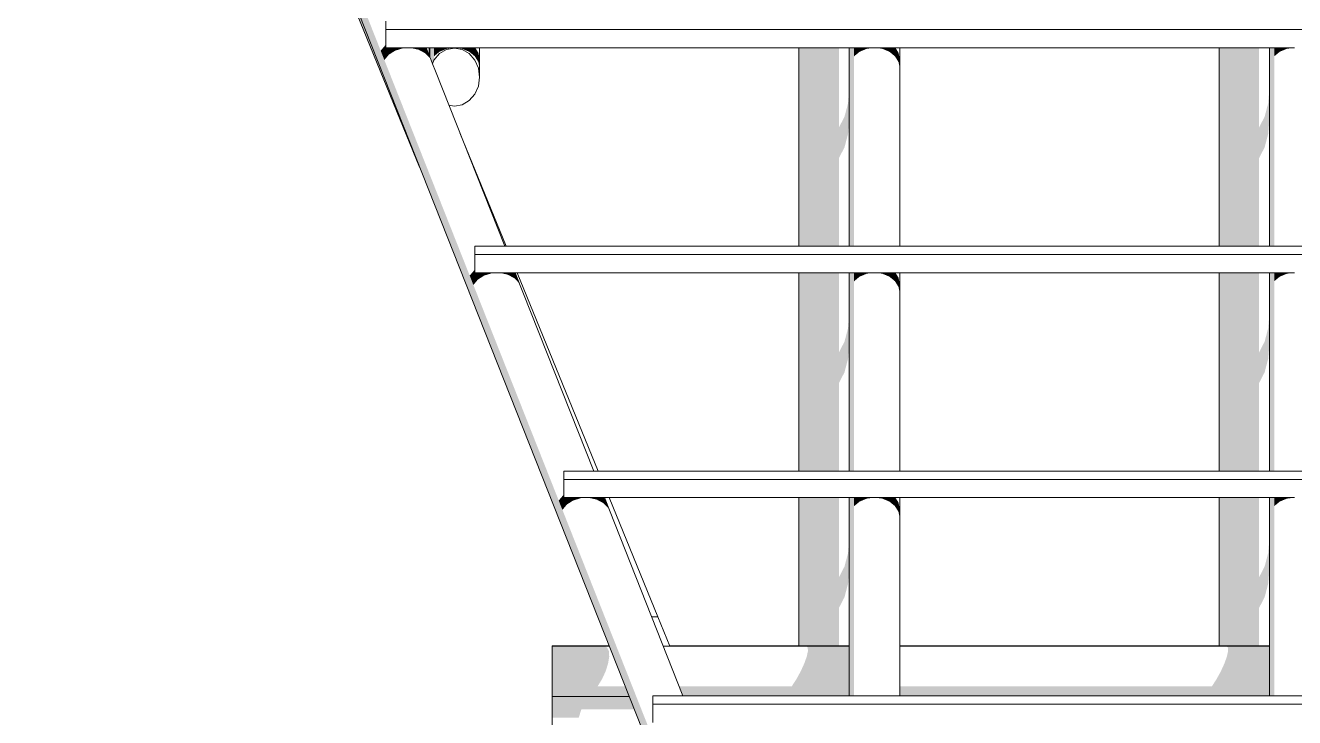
# Model space of a CAD drawing. Header units: millimetres. Extents: x -71878 to 121433, y -67383 to 83273.
# Drawn here: x 65818 to 68839, y -45462 to -43814 of the extents above; entities that cross this region are included whole.
import ezdxf

# ---------------------------------------------------------------- set-up
doc = ezdxf.new("R2010")
doc.units = ezdxf.units.MM
doc.header["$MEASUREMENT"] = 0
for name, color, linetype, lineweight in [('COLUMNAS_Pluma_Nº__1', 7, 'Continuous', 0), ('ENTIRADO_Pluma_Nº__21', 7, 'Continuous', 5), ('Vigas_Pluma_Nº__21', 7, 'Continuous', 5)]:
    doc.layers.add(name, color=color, linetype=linetype, lineweight=lineweight)
doc.layers.add('COLUMNAS_Pluma_Nº__3', color=7, linetype='Continuous', lineweight=0, true_color=0x646464)
doc.layers.add('Vigas_Pluma_Nº__3', color=7, linetype='Continuous', lineweight=0, true_color=0x646464)

msp = doc.modelspace()

# ---------------------------------------------------------------- hatches: boundary and pattern name
at = {"layer": 'COLUMNAS_Pluma_Nº__3', "linetype": 'Continuous', "lineweight": 0, "true_color": 0x191919}
for points in [[(66021.213, -42347.495), (66711.673, -44037.204), (66476.923, -43444), (66028.666, -42347.016), (66026.797, -42352.886)], [(66021.213, -42347.495), (66027.019, -42365.303), (66756.812, -44151.27), (66711.672, -44037.202)], [(66852.649, -44069.695), (66904.412, -44200.5), (66904.267, -44196.016)], [(66958.894, -44338.173), (66959.894, -44339.609), (66962.943, -44339.609), (66947.231, -44301.16), (66940.32, -44291.237)]]:
    msp.add_hatch(color=250, dxfattribs=at).paths.add_polyline_path(points)
at = {"layer": 'Vigas_Pluma_Nº__3', "linetype": 'Continuous', "lineweight": 0, "true_color": 0x191919}
for points in [[(65818.359, -41765.851), (67368.067, -45681.903), (67370.932, -45660.681), (65821.223, -41744.629)], [(67368.067, -45681.903), (65818.359, -41765.851), (65821.223, -41787.072), (67370.932, -45703.124)], [(66664.05, -43874.418), (66672.849, -43896.655), (66683.643, -43883.779), (66677.177, -43867.44), (66676.181, -43867.44), (66676.181, -43864.924), (66674.844, -43861.542)], [(66676.181, -43864.924), (66676.181, -43860.692), (66674.843, -43861.543)], [(66683.643, -43883.779), (66698.79, -43874.145), (66696.137, -43867.44), (66677.177, -43867.44)], [(66698.79, -43874.145), (66716.808, -43868.694), (66716.312, -43867.44), (66696.137, -43867.44)], [(66716.808, -43868.694), (66735.934, -43867.961), (66735.727, -43867.44), (66716.312, -43867.44)], [(66735.934, -43867.961), (66754.294, -43872.017), (66752.482, -43867.44), (66735.727, -43867.44)], [(66754.294, -43872.017), (66770.092, -43880.466), (66764.937, -43867.44), (66752.482, -43867.44)], [(66764.937, -43867.44), (66770.092, -43880.466), (66781.781, -43892.479), (66772.982, -43870.243), (66770.255, -43867.44)], [(66772.982, -43870.243), (66781.781, -43892.479), (66784.02, -43897.489), (66786.155, -43903.273), (66786.986, -43905.425), (66782.399, -43892.88), (66781.35, -43889.527), (66777.378, -43879.49), (66778.628, -43882.877)], [(66779.463, -43884.757), (66781.35, -43889.527), (66782.399, -43892.88), (66782.399, -43867.44), (66779.463, -43867.44)], [(66782.399, -43867.44), (66782.399, -43892.88), (66786.986, -43905.425), (66790.922, -43896.531), (66790.922, -43867.44)], [(66790.922, -43867.44), (66790.922, -43887.729), (66804.195, -43876.84), (66804.195, -43867.44)], [(66804.196, -43876.84), (66820.922, -43869.849), (66820.922, -43867.44), (66804.195, -43867.44)], [(66820.922, -43869.849), (66839.463, -43867.44), (66820.922, -43867.44)], [(66839.463, -43867.44), (66858.004, -43869.849), (66858.004, -43867.44)], [(66858.004, -43869.849), (66874.73, -43876.84), (66874.73, -43867.44), (66858.004, -43867.44)], [(66874.73, -43876.84), (66888.004, -43887.729), (66888.004, -43867.44), (66874.73, -43867.44)], [(66888.004, -43867.44), (66888.004, -43887.729), (66896.526, -43901.45), (66896.526, -43879.213), (66889.213, -43867.44)], [(66896.526, -43901.45), (66899.463, -43916.66), (66899.463, -43894.423), (66896.526, -43879.213)], [(67662.399, -43867.44), (67659.463, -43867.44), (67659.463, -44339.609), (67662.399, -44339.609)], [(67662.399, -43867.44), (67662.399, -44339.609), (67670.921, -44339.609), (67670.921, -43867.44)], [(67684.195, -43867.44), (67670.922, -43867.44), (67670.922, -44339.609), (67684.195, -44339.609)], [(67700.921, -43867.44), (67684.195, -43867.44), (67684.195, -44339.609), (67700.921, -44339.609)], [(67719.463, -43867.44), (67700.922, -43867.44), (67700.922, -44339.609), (67719.463, -44339.609)], [(67738.004, -43867.44), (67719.463, -43867.44), (67719.463, -44339.609), (67738.004, -44339.609)], [(67754.73, -43867.44), (67738.004, -43867.44), (67738.004, -44339.609), (67754.73, -44339.609)], [(67782.399, -43867.44), (67779.463, -43867.44), (67779.463, -44339.609), (67782.399, -44339.609)], [(67790.922, -43867.44), (67782.399, -43867.44), (67782.399, -44339.609), (67790.922, -44339.609)], [(67790.922, -43867.44), (67790.921, -43887.667), (67804.196, -43876.778), (67804.195, -43867.44)], [(67804.195, -43876.778), (67820.922, -43869.787), (67820.922, -43867.44), (67804.195, -43867.44)], [(67820.922, -43869.787), (67838.984, -43867.44), (67820.922, -43867.44)], [(67858.004, -43867.44), (67839.942, -43867.44), (67858.004, -43869.787)], [(67858.004, -43869.787), (67874.73, -43876.778), (67874.73, -43867.44), (67858.004, -43867.44)], [(67874.73, -43876.778), (67888.004, -43887.667), (67888.004, -43867.44), (67874.73, -43867.44)], [(67888.004, -43867.44), (67888.004, -43887.667), (67896.526, -43901.388), (67896.526, -43879.152), (67889.251, -43867.44)], [(67896.526, -43901.388), (67899.463, -43916.598), (67899.463, -43894.362), (67896.526, -43879.152)], [(68662.399, -43867.44), (68659.463, -43867.44), (68659.463, -44339.609), (68662.399, -44339.609)], [(68670.922, -43867.44), (68662.399, -43867.44), (68662.399, -44339.609), (68670.922, -44339.609)], [(68670.921, -44339.609), (68684.195, -44339.609), (68684.195, -43867.44), (68670.921, -43867.44)], [(68700.922, -43867.44), (68684.195, -43867.44), (68684.195, -44339.609), (68700.922, -44339.609)], [(68700.922, -43867.44), (68700.922, -44339.609), (68719.463, -44339.609), (68719.463, -43867.44)], [(68719.463, -44339.609), (68738.004, -44339.609), (68738.004, -43867.44), (68719.463, -43867.44)], [(68738.004, -43867.44), (68738.004, -44339.609), (68754.73, -44339.609), (68754.73, -43867.44)], [(68782.399, -43867.44), (68779.463, -43867.44), (68779.463, -44339.609), (68782.399, -44339.609)], [(68782.399, -44339.609), (68790.922, -44339.609), (68790.922, -43867.44), (68782.399, -43867.44)], [(68790.921, -43887.667), (68804.195, -43876.778), (68804.195, -43867.44), (68790.922, -43867.44)], [(68804.195, -43876.778), (68820.922, -43869.787), (68820.922, -43867.44), (68804.195, -43867.44)], [(68820.922, -43869.787), (68838.984, -43867.44), (68820.922, -43867.44)], [(67779.463, -43963.393), (67776.526, -43999.191), (67776.526, -44072.137), (67779.463, -44036.338)], [(68779.463, -43963.392), (68776.526, -43999.191), (68776.526, -44072.137), (68779.463, -44036.338)], [(67776.526, -43999.191), (67768.004, -44031.486), (67768.004, -44104.432), (67776.526, -44072.137)], [(68776.526, -43999.191), (68768.004, -44031.486), (68768.004, -44104.432), (68776.526, -44072.137)], [(67768.004, -44031.486), (67754.73, -44057.115), (67754.73, -44130.061), (67768.004, -44104.432)], [(68768.004, -44104.432), (68768.004, -44031.486), (68754.73, -44057.115), (68754.73, -44130.061)], [(66884.727, -44432.064), (66895.521, -44419.189), (66889.062, -44402.861), (66888.058, -44402.862), (66888.056, -44400.328), (66886.722, -44396.952), (66875.928, -44409.828)], [(66888.057, -44400.327), (66888.057, -44396.103), (66886.722, -44396.952)], [(66895.521, -44419.188), (66910.669, -44409.554), (66908.021, -44402.863), (66889.061, -44402.863)], [(66910.669, -44409.554), (66928.687, -44404.103), (66928.196, -44402.863), (66908.021, -44402.863)], [(66928.687, -44404.103), (66947.812, -44403.37), (66947.611, -44402.863), (66928.196, -44402.863)], [(66947.812, -44403.37), (66966.173, -44407.426), (66964.367, -44402.863), (66947.611, -44402.863)], [(66966.173, -44407.426), (66981.971, -44415.874), (66976.822, -44402.863), (66964.367, -44402.863)], [(66976.822, -44402.863), (66981.971, -44415.874), (66993.66, -44427.888), (66984.861, -44405.652), (66982.147, -44402.863)], [(66984.861, -44405.652), (66993.66, -44427.888), (67000.097, -44442.29), (66991.297, -44420.054)], [(67659.463, -44402.863), (67659.463, -44875.032), (67662.399, -44875.032), (67662.399, -44402.863)], [(67670.922, -44402.863), (67662.399, -44402.863), (67662.399, -44875.032), (67670.922, -44875.032)], [(67684.195, -44402.863), (67670.922, -44402.863), (67670.922, -44875.032), (67684.195, -44875.032)], [(67684.195, -44402.863), (67684.195, -44875.032), (67700.922, -44875.032), (67700.922, -44402.863)], [(67700.922, -44402.863), (67700.922, -44875.032), (67719.463, -44875.032), (67719.463, -44402.863)], [(67719.463, -44402.863), (67719.463, -44875.032), (67738.004, -44875.032), (67738.004, -44402.863)], [(67738.004, -44402.863), (67738.004, -44875.032), (67754.73, -44875.032), (67754.73, -44402.863)], [(67779.463, -44402.863), (67779.463, -44875.032), (67782.399, -44875.032), (67782.399, -44402.863)], [(67782.399, -44402.863), (67782.399, -44875.032), (67790.922, -44875.032), (67790.922, -44402.863)], [(67790.922, -44423.074), (67804.196, -44412.185), (67804.195, -44402.863), (67790.922, -44402.863)], [(67804.195, -44412.185), (67820.922, -44405.194), (67820.922, -44402.863), (67804.195, -44402.863)], [(67820.922, -44405.194), (67838.864, -44402.863), (67820.922, -44402.863)], [(67840.061, -44402.863), (67858.004, -44405.194), (67858.004, -44402.863)], [(67858.004, -44405.194), (67874.73, -44412.185), (67874.73, -44402.863), (67858.004, -44402.863)], [(67874.73, -44412.185), (67888.004, -44423.074), (67888.004, -44402.863), (67874.73, -44402.863)], [(67888.004, -44402.863), (67888.004, -44423.074), (67896.526, -44436.795), (67896.526, -44414.559), (67889.261, -44402.863)], [(68659.463, -44875.032), (68662.399, -44875.032), (68662.399, -44402.863), (68659.463, -44402.863)], [(68662.399, -44402.863), (68662.399, -44875.032), (68670.922, -44875.032), (68670.922, -44402.863)], [(68670.922, -44402.863), (68670.922, -44875.032), (68684.195, -44875.032), (68684.195, -44402.863)], [(68684.195, -44402.863), (68684.195, -44875.032), (68700.921, -44875.032), (68700.922, -44402.863)], [(68700.922, -44402.863), (68700.922, -44875.032), (68719.463, -44875.032), (68719.463, -44402.863)], [(68719.463, -44875.032), (68738.004, -44875.032), (68738.004, -44402.863), (68719.463, -44402.863)], [(68738.004, -44402.863), (68738.004, -44875.032), (68754.73, -44875.032), (68754.73, -44402.863)], [(68779.463, -44402.863), (68779.463, -44875.032), (68782.399, -44875.032), (68782.399, -44402.863)], [(68782.399, -44875.032), (68790.922, -44875.032), (68790.922, -44402.863), (68782.399, -44402.863)], [(68790.922, -44423.074), (68804.196, -44412.185), (68804.195, -44402.863), (68790.921, -44402.863)], [(68804.195, -44402.863), (68804.196, -44412.185), (68820.922, -44405.194), (68820.922, -44402.863)], [(68820.922, -44402.863), (68820.922, -44405.194), (68838.864, -44402.863)], [(67896.526, -44436.795), (67899.463, -44452.005), (67899.463, -44429.769), (67896.526, -44414.559)], [(67779.463, -44498.799), (67776.526, -44534.598), (67776.526, -44607.544), (67779.463, -44571.745)], [(68779.463, -44498.799), (68776.526, -44534.598), (68776.526, -44607.544), (68779.463, -44571.745)], [(67776.526, -44534.598), (67768.004, -44566.892), (67768.004, -44639.838), (67776.526, -44607.544)], [(68776.526, -44534.598), (68768.004, -44566.892), (68768.004, -44639.838), (68776.526, -44607.544)], [(67768.004, -44566.892), (67754.73, -44592.521), (67754.73, -44665.467), (67768.004, -44639.838)], [(68768.003, -44566.893), (68754.73, -44592.521), (68754.73, -44665.467), (68768.003, -44639.839)], [(67087.807, -44945.236), (67096.606, -44967.473), (67107.401, -44954.597), (67100.945, -44938.285), (67099.934, -44938.285), (67099.933, -44935.731), (67098.6, -44932.361)], [(67099.934, -44935.73), (67099.934, -44931.513), (67098.601, -44932.361)], [(67107.4, -44954.597), (67122.547, -44944.963), (67119.905, -44938.285), (67100.945, -44938.285)], [(67122.547, -44944.963), (67140.566, -44939.512), (67140.08, -44938.285), (67119.905, -44938.285)], [(67140.566, -44939.512), (67159.691, -44938.779), (67159.496, -44938.285), (67140.08, -44938.285)], [(67159.691, -44938.779), (67178.051, -44942.835), (67176.251, -44938.285), (67159.496, -44938.285)], [(67178.051, -44942.835), (67193.849, -44951.283), (67188.706, -44938.285), (67176.251, -44938.285)], [(67188.706, -44938.285), (67193.849, -44951.283), (67205.539, -44963.297), (67196.739, -44941.061), (67194.039, -44938.285)], [(67196.739, -44941.061), (67205.539, -44963.297), (67211.975, -44977.699), (67203.176, -44955.463)], [(67659.463, -44938.285), (67659.463, -45291.333), (67662.399, -45291.333), (67662.399, -44938.285)], [(67670.922, -44938.285), (67662.399, -44938.285), (67662.399, -45291.333), (67670.922, -45291.333)], [(67670.922, -45291.333), (67684.195, -45291.333), (67684.195, -44938.285), (67670.922, -44938.285)], [(67700.922, -44938.285), (67684.195, -44938.285), (67684.195, -45291.333), (67700.922, -45291.333)], [(67700.922, -44938.285), (67700.922, -45291.333), (67719.463, -45291.333), (67719.463, -44938.285)], [(67719.463, -45291.333), (67738.004, -45291.333), (67738.004, -44938.285), (67719.463, -44938.285)], [(67754.73, -44938.285), (67738.004, -44938.285), (67738.004, -45291.333), (67754.73, -45291.333)], [(67779.463, -44938.285), (67779.463, -45410.455), (67782.399, -45410.455), (67782.399, -44938.285)], [(67782.399, -44938.285), (67782.399, -45410.455), (67790.922, -45410.455), (67790.922, -44938.285)], [(67790.922, -44958.481), (67804.196, -44947.592), (67804.195, -44938.285), (67790.922, -44938.285)], [(67804.195, -44947.592), (67820.922, -44940.601), (67820.922, -44938.285), (67804.195, -44938.285)], [(67820.922, -44940.601), (67838.744, -44938.285), (67820.922, -44938.285)], [(67840.181, -44938.285), (67858.004, -44940.601), (67858.004, -44938.285)], [(67858.004, -44940.601), (67874.73, -44947.592), (67874.73, -44938.285), (67858.004, -44938.285)], [(67874.73, -44947.592), (67888.004, -44958.481), (67888.004, -44938.285), (67874.73, -44938.285)], [(67888.004, -44938.285), (67888.004, -44958.481), (67896.526, -44972.202), (67896.526, -44949.966), (67889.271, -44938.285)], [(67896.526, -44972.202), (67899.463, -44987.412), (67899.463, -44965.176), (67896.526, -44949.966)], [(68659.463, -44938.285), (68659.463, -45291.333), (68662.399, -45291.333), (68662.399, -44938.285)], [(68662.399, -44938.285), (68662.399, -45291.333), (68670.922, -45291.333), (68670.922, -44938.285)], [(68670.922, -44938.285), (68670.922, -45291.333), (68684.195, -45291.333), (68684.195, -44938.285)], [(68684.195, -44938.285), (68684.195, -45291.333), (68700.922, -45291.333), (68700.922, -44938.285)], [(68700.922, -44938.285), (68700.922, -45291.333), (68719.463, -45291.333), (68719.463, -44938.285)], [(68738.004, -44938.285), (68719.463, -44938.285), (68719.463, -45291.333), (68738.004, -45291.333)], [(68738.004, -44938.285), (68738.004, -45291.333), (68754.73, -45291.333), (68754.73, -44938.285)], [(68779.463, -44938.285), (68779.463, -45410.455), (68782.399, -45410.455), (68782.399, -44938.285)], [(68782.399, -44938.285), (68782.399, -45410.455), (68790.922, -45410.455), (68790.922, -44938.285)], [(68790.921, -44958.481), (68804.195, -44947.592), (68804.195, -44938.285), (68790.922, -44938.285)], [(68804.195, -44947.592), (68820.922, -44940.601), (68820.922, -44938.285), (68804.195, -44938.285)], [(68820.921, -44940.601), (68838.744, -44938.285), (68820.922, -44938.285)], [(67779.463, -45034.205), (67776.526, -45070.004), (67776.526, -45142.95), (67779.463, -45107.151)], [(68779.463, -45034.205), (68776.526, -45070.004), (68776.526, -45142.95), (68779.463, -45107.151)], [(67776.526, -45070.004), (67768.004, -45102.299), (67768.004, -45175.245), (67776.526, -45142.95)], [(68776.526, -45070.004), (68768.004, -45102.299), (68768.004, -45175.245), (68776.526, -45142.95)], [(67768.004, -45175.244), (67768.004, -45102.298), (67754.73, -45127.928), (67754.73, -45200.874)], [(68768.004, -45102.298), (68754.73, -45127.928), (68754.73, -45200.874), (68768.004, -45175.244)], [(67072.034, -45294.957), (67203.001, -45294.957), (67195.831, -45292.02), (67072.034, -45292.02)], [(67072.034, -45294.957), (67072.034, -45303.479), (67207.179, -45303.479), (67203.001, -45294.957)], [(67072.034, -45303.479), (67072.034, -45316.753), (67207.956, -45316.753), (67207.179, -45303.479)], [(67195.423, -45291.43), (67179.087, -45292.02), (67208.244, -45292.02), (67208.062, -45291.559)], [(67398.086, -45291.333), (67394.335, -45292.02), (67597.414, -45292.02), (67601.164, -45291.333)], [(67680.468, -45294.957), (67779.462, -45294.957), (67779.462, -45292.02), (67676.615, -45292.02)], [(67680.984, -45303.479), (67678.115, -45316.753), (67779.462, -45316.753), (67779.462, -45303.479)], [(67680.984, -45303.479), (67779.462, -45303.479), (67779.462, -45294.957), (67680.468, -45294.957)], [(68398.086, -45291.333), (68394.337, -45292.02), (68597.415, -45292.02), (68601.164, -45291.333)], [(68676.615, -45292.02), (68680.468, -45294.957), (68779.463, -45294.957), (68779.463, -45292.02)], [(68680.984, -45303.479), (68678.114, -45316.753), (68779.463, -45316.753), (68779.463, -45303.479)], [(68680.468, -45294.957), (68680.984, -45303.479), (68779.463, -45303.479), (68779.463, -45294.957)], [(67072.034, -45333.479), (67205.256, -45333.479), (67207.956, -45316.753), (67072.034, -45316.753)], [(67072.034, -45333.479), (67072.034, -45352.02), (67199.343, -45352.02), (67205.256, -45333.479)], [(67663.643, -45352.02), (67779.462, -45352.02), (67779.462, -45333.479), (67672.139, -45333.479)], [(67672.139, -45333.479), (67779.462, -45333.479), (67779.462, -45316.753), (67678.115, -45316.753)], [(68672.139, -45333.479), (68663.643, -45352.02), (68779.463, -45352.02), (68779.463, -45333.479)], [(68678.114, -45316.753), (68672.139, -45333.479), (68779.463, -45333.479), (68779.463, -45316.753)], [(67072.034, -45352.02), (67072.034, -45370.561), (67190.795, -45370.561), (67199.343, -45352.02)], [(67072.034, -45370.561), (67072.034, -45387.287), (67180.45, -45387.287), (67190.795, -45370.561)], [(67642.582, -45387.287), (67779.462, -45387.287), (67779.463, -45370.561), (67653.459, -45370.56)], [(67653.458, -45370.561), (67779.462, -45370.561), (67779.462, -45352.02), (67663.643, -45352.02)], [(68642.582, -45387.287), (68779.463, -45387.287), (68779.463, -45370.561), (68653.458, -45370.561)], [(68653.458, -45370.561), (68779.463, -45370.561), (68779.463, -45352.02), (68663.643, -45352.02)], [(67245.945, -45387.287), (67072.034, -45387.287), (67072.034, -45400.561), (67251.198, -45400.561)], [(67072.034, -45400.561), (67072.034, -45409.083), (67254.57, -45409.083), (67251.198, -45400.561)], [(67779.462, -45387.287), (67374.062, -45387.287), (67379.316, -45400.561), (67779.462, -45400.561)], [(67779.462, -45400.561), (67379.315, -45400.561), (67382.688, -45409.084), (67779.462, -45409.084)], [(67899.462, -45387.287), (67899.462, -45400.561), (68779.463, -45400.561), (68779.463, -45387.287)], [(67899.462, -45400.561), (67899.462, -45409.084), (68779.463, -45409.084), (68779.463, -45400.561)], [(67072.034, -45409.084), (67072.034, -45412.02), (67255.732, -45412.02), (67254.57, -45409.084)], [(67072.034, -45413.444), (67256.296, -45413.444), (67255.732, -45412.02), (67072.034, -45412.02)], [(67072.034, -45413.444), (67072.034, -45426.718), (67261.549, -45426.718), (67256.296, -45413.444)], [(67072.034, -45443.444), (67141.342, -45443.444), (67141.52, -45442.344), (67267.732, -45442.344), (67261.549, -45426.718), (67072.034, -45426.718)], [(67779.462, -45409.084), (67382.688, -45409.084), (67383.231, -45410.455), (67779.462, -45410.455)], [(67899.462, -45410.455), (68779.463, -45410.455), (68779.463, -45409.084), (67899.462, -45409.084)], [(67072.034, -45443.444), (67072.034, -45461.985), (67135.429, -45461.985), (67141.342, -45443.444)]]:
    msp.add_hatch(color=250, dxfattribs=at).paths.add_polyline_path(points)

# ---------------------------------------------------------------- linework, layer by layer
at = {"layer": 'COLUMNAS_Pluma_Nº__1', "linetype": 'Continuous'}
for p, q in [((66756.812, -44151.269), (66027.002, -42365.26)), ((66962.943, -44339.609), (66852.649, -44069.697)), ((67181.731, -44875.032), (66988.79, -44402.863)), ((67323.638, -45222.312), (67207.578, -44938.285)), ((67308.776, -45222.312), (67314.519, -45222.312)), ((67314.519, -45222.312), (67322.167, -45222.312)), ((67322.167, -45222.312), (67323.638, -45222.312)), ((67352.123, -45292.02), (67323.638, -45222.312))]:
    msp.add_line(p, q, dxfattribs=at)
at = {"layer": 'ENTIRADO_Pluma_Nº__21', "linetype": 'Continuous'}
for p, q in [((66676.181, -43804.186), (66676.181, -43824.017)), ((66676.181, -43824.017), (83302.779, -43824.017)), ((66676.181, -43824.017), (66676.181, -43867.44)), ((66676.181, -43867.44), (67839.091, -43867.44)), ((67839.942, -43867.44), (68839.091, -43867.44)), ((66888.057, -44339.609), (83090.902, -44339.609)), ((66888.057, -44339.609), (66888.057, -44359.44)), ((66962.909, -44339.527), (67659.463, -44339.527)), ((67839.422, -44339.527), (67839.503, -44339.527)), ((67899.463, -44339.527), (68659.463, -44339.527)), ((66888.057, -44359.44), (83090.902, -44359.44)), ((66888.057, -44359.44), (66888.057, -44402.863)), ((66888.057, -44402.863), (67838.972, -44402.863)), ((67839.954, -44402.863), (68838.972, -44402.863)), ((67099.934, -44875.032), (82879.026, -44875.032)), ((67099.934, -44875.032), (67099.934, -44894.863)), ((67181.69, -44874.933), (67659.463, -44874.933)), ((67899.463, -44874.933), (68659.463, -44874.933)), ((67099.934, -44894.863), (82879.026, -44894.863)), ((67099.934, -44894.863), (67099.934, -44938.285)), ((67099.934, -44938.285), (67838.852, -44938.285)), ((67840.073, -44938.285), (68838.852, -44938.285)), ((67311.81, -45410.455), (82667.15, -45410.455)), ((67311.81, -45410.455), (67311.81, -45430.285)), ((67311.81, -45430.285), (82667.15, -45430.285)), ((67311.81, -45430.285), (67311.81, -45473.708))]:
    msp.add_line(p, q, dxfattribs=at)
at = {"layer": 'Vigas_Pluma_Nº__21', "linetype": 'Continuous'}
for p, q in [((65821.223, -41787.072), (67370.932, -45703.124)), ((66772.61, -43867.44), (66781.35, -43889.527)), ((66779.463, -43884.761), (66779.463, -43867.44)), ((66781.35, -43889.527), (66782.399, -43892.88)), ((66782.399, -43892.88), (66786.986, -43905.425)), ((66790.922, -43896.531), (66804.195, -43881.247)), ((66804.195, -43881.247), (66820.922, -43871.434)), ((66820.922, -43871.434), (66839.463, -43868.052)), ((66839.463, -43868.052), (66858.004, -43871.434)), ((66858.004, -43871.434), (66874.73, -43881.247)), ((66874.73, -43881.247), (66888.004, -43896.531)), ((66899.463, -43937.14), (66899.463, -43867.44)), ((67659.463, -44339.609), (67659.463, -43867.44)), ((67779.463, -44339.609), (67779.463, -43867.44)), ((67838.984, -43867.44), (67839.463, -43867.374)), ((67839.942, -43867.44), (67839.463, -43867.374)), ((67899.463, -44339.609), (67899.463, -43867.44)), ((68659.463, -44339.609), (68659.463, -43867.44)), ((68779.463, -44339.609), (68779.463, -43867.44)), ((68838.984, -43867.44), (68839.463, -43867.374)), ((66786.986, -43905.425), (66790.922, -43896.531)), ((66786.986, -43905.425), (66794.76, -43923.414)), ((66794.76, -43923.414), (66959.462, -44339.609)), ((66888.004, -43896.531), (66896.526, -43915.791)), ((66896.526, -43915.791), (66899.463, -43937.14)), ((66899.463, -43937.14), (66896.526, -43958.489)), ((66888.004, -43977.749), (66874.73, -43993.033)), ((66896.526, -43958.489), (66888.004, -43977.749)), ((66839.463, -44006.228), (66826.605, -44003.883)), ((66858.004, -44002.847), (66839.463, -44006.228)), ((66874.73, -43993.033), (66858.004, -44002.847)), ((66984.494, -44402.863), (67171.347, -44875.032)), ((67659.463, -44875.032), (67659.463, -44402.863)), ((67779.463, -44875.032), (67779.463, -44402.863)), ((67839.463, -44402.78), (67838.864, -44402.863)), ((67839.463, -44402.78), (67840.061, -44402.863)), ((67899.463, -44875.032), (67899.463, -44402.863)), ((68659.463, -44875.032), (68659.463, -44402.863)), ((68779.463, -44875.032), (68779.463, -44402.863)), ((68839.463, -44402.78), (68838.864, -44402.863)), ((67196.378, -44938.285), (67383.231, -45410.455)), ((67659.463, -45291.333), (67659.463, -44938.285)), ((67779.463, -45410.455), (67779.463, -44938.285)), ((67838.744, -44938.285), (67839.463, -44938.187)), ((67840.181, -44938.285), (67839.463, -44938.187)), ((67899.463, -45410.455), (67899.463, -44938.285)), ((68659.463, -45291.333), (68659.463, -44938.285)), ((68779.463, -45410.455), (68779.463, -44938.285)), ((68838.744, -44938.285), (68839.463, -44938.187)), ((67072.034, -45292.02), (67072.034, -45291.333)), ((67207.973, -45291.333), (67072.034, -45291.333)), ((67072.034, -45294.957), (67072.034, -45292.02)), ((67208.244, -45292.02), (67072.034, -45292.02)), ((67072.034, -45303.479), (67072.034, -45294.957)), ((67072.034, -45316.753), (67072.034, -45303.479)), ((67779.463, -45292.02), (67336.362, -45292.02)), ((67779.463, -45291.333), (67351.842, -45291.333)), ((68779.463, -45291.333), (67899.463, -45291.333)), ((68779.463, -45292.02), (67899.463, -45292.02)), ((67072.034, -45333.479), (67072.034, -45316.753)), ((67072.034, -45352.02), (67072.034, -45333.479)), ((67072.034, -45370.561), (67072.034, -45352.02)), ((67072.034, -45387.287), (67072.034, -45370.561)), ((67072.034, -45400.561), (67072.034, -45387.287)), ((67072.034, -45409.083), (67072.034, -45400.561)), ((67072.034, -45412.02), (67072.034, -45409.083)), ((67072.034, -45412.02), (67072.034, -45413.444)), ((67255.732, -45412.02), (67072.034, -45412.02)), ((67072.034, -45413.444), (67072.034, -45426.718)), ((67072.034, -45426.718), (67072.034, -45443.444)), ((67072.034, -45443.444), (67072.034, -45461.985)), ((67072.034, -45461.985), (67072.034, -45480.526))]:
    msp.add_line(p, q, dxfattribs=at)

doc.saveas('drawing.dxf')
